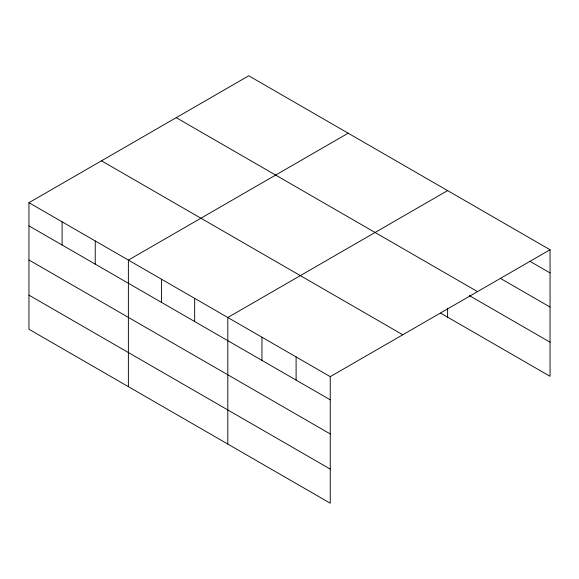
<?xml version="1.0" encoding="UTF-8"?>
<svg xmlns="http://www.w3.org/2000/svg" width="579" height="579" viewBox="0 0 579 579"><rect width="100%" height="100%" fill="white"/><g stroke="black" fill="none" stroke-linecap="round" stroke-linejoin="round"><path stroke-width="0.87" d="M28.95 202.693L330.247 376.647L330.247 503.209L28.95 329.256L28.95 202.693L248.753 75.791L550.05 249.744L550.05 376.307L440.67 313.159M348.182 133.192L128.379 260.094L128.379 386.663M447.61 190.6L227.808 317.502L227.808 444.064M330.247 376.647L550.05 249.744M529.872 261.267L550.05 272.912M500.379 278.361L550.05 307.036M176.219 117.667L477.516 291.621M469.337 295.587L550.05 342.189M101.484 160.817L402.781 334.763M28.95 225.868L330.247 399.814M28.95 259.985L330.247 433.939M28.95 295.138L330.247 469.091M447.61 308.187L447.61 317.162M296.101 356.932L296.101 380.106M261.954 337.217L261.954 360.391M194.66 298.366L194.66 321.54M161.519 279.23L161.519 302.404M95.238 240.965L95.238 264.133M62.091 221.829L62.091 245.004"/></g></svg>
